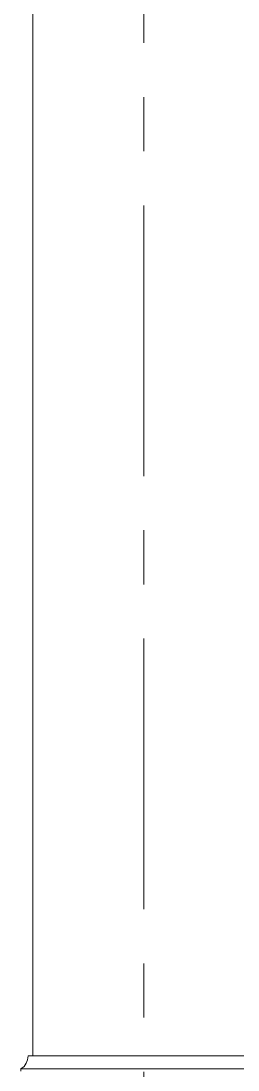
# Model space of a CAD drawing. Header units: millimetres. Extents: x 1832547 to 2001569, y -558009 to -417808.
# Drawn here: x 1946572 to 1947072, y -526181 to -523760 of the extents above; entities that cross this region are included whole.
import ezdxf

# ---------------------------------------------------------------- set-up
doc = ezdxf.new("R2010")
doc.units = ezdxf.units.MM
doc.header["$MEASUREMENT"] = 0
doc.linetypes.add('CENTER', pattern=[2, 1.25, -0.25, 0.25, -0.25])
for name, color, linetype, lineweight in [('CA.manh 08', 8, 'CONTINUOUS', 9), ('CA.thay 145', 145, 'CONTINUOUS', 18), ('CA.tim 67', 67, 'CENTER', 9)]:
    doc.layers.add(name, color=color, linetype=linetype, lineweight=lineweight)

# ---------------------------------------------------------------- blocks, each defined once
blk = doc.blocks.new('\xad5t54')
at = {"layer": 'CA.manh 08'}
blk.add_line((1923088.6, -525152.3), (1923654.8, -525152.3), dxfattribs=at)
at = {"layer": 'CA.thay 145'}
for p, q in [((1923115.9, -520842.3), (1923115.9, -525122.3)), ((1923100.8, -525139.5), (1923095.6, -525146.7)), ((1923104, -525131.2), (1923100.8, -525139.5)), ((1923105, -525122.3), (1923104, -525131.2)), ((1923115.9, -525122.3), (1923105, -525122.3)), ((1923115.9, -525122.3), (1923627.5, -525122.3)), ((1923095.6, -525146.7), (1923088.6, -525152.3)), ((1923088.6, -525152.3), (1923088.6, -525157.7))]:
    blk.add_line(p, q, dxfattribs=at)

msp = doc.modelspace()

# ---------------------------------------------------------------- linework, layer by layer
at = {"layer": 'CA.tim 67', "ltscale": 500}
msp.add_line((1946854.7, -530810.3), (1946854.7, -514383.7), dxfattribs=at)

# ---------------------------------------------------------------- block references
at = {"layer": 'CA.thay 145'}
msp.add_blockref('\xad5t54', (23483, -1026.3), dxfattribs=at)

doc.saveas('drawing.dxf')
